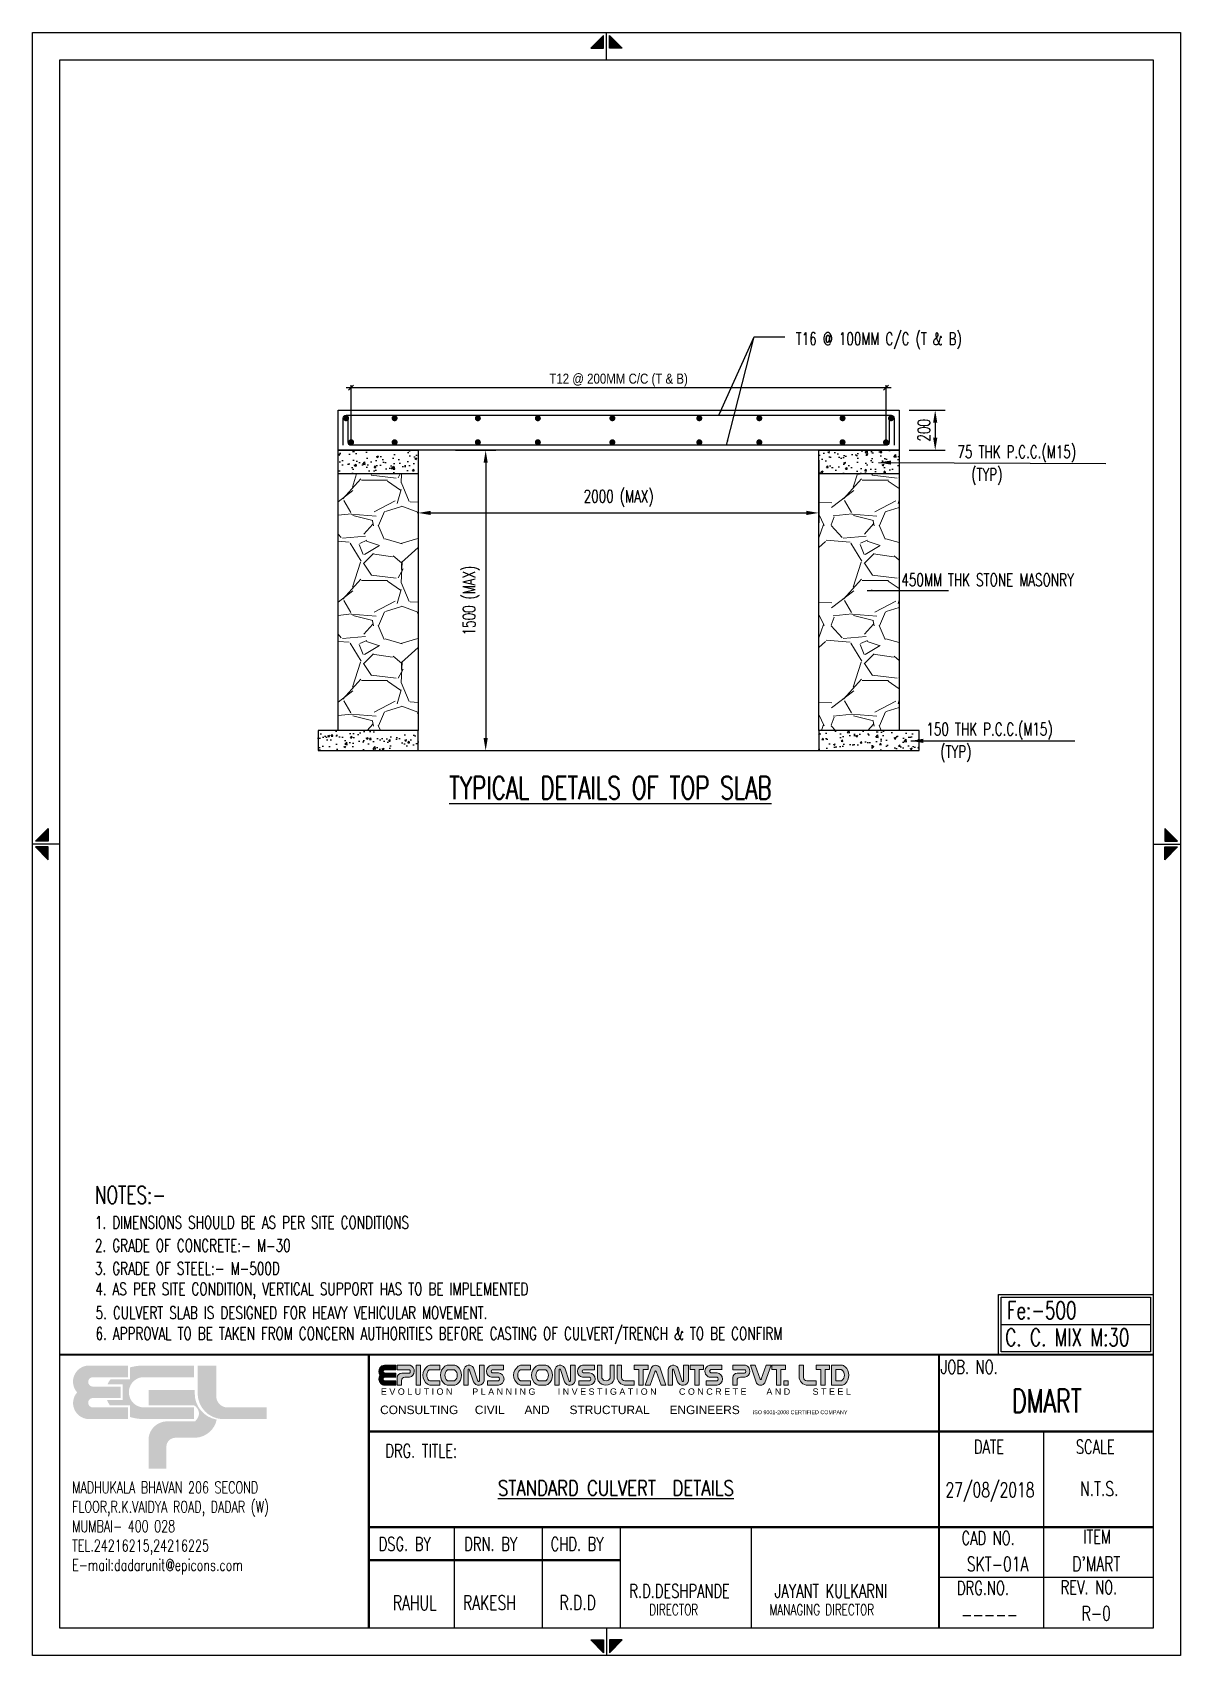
# Model space of a CAD drawing. Header units: inches. Extents: x 244185 to 956460, y -320530 to -238383.
# Drawn here: x 244185 to 267108, y -320530 to -288109 of the extents above.
import ezdxf
from ezdxf.enums import TextEntityAlignment as Align

# ---------------------------------------------------------------- set-up
doc = ezdxf.new("R2010")
doc.units = ezdxf.units.IN
doc.header["$MEASUREMENT"] = 0
doc.header["$PDMODE"] = 2
doc.linetypes.add('HIDDEN', pattern=[0.375, 0.25, -0.125])
for name, color, linetype, lineweight in [('00 ECPL LOGO', 250, 'Continuous', 20), ('00 ELEV-2', 9, 'Continuous', 30), ('hatch', 8, 'Continuous', 0), ('S-CONCRETE', 4, 'Continuous', 25)]:
    doc.layers.add(name, color=color, linetype=linetype, lineweight=lineweight)
for name, color, linetype in [('3CONRED', 1, 'Continuous'), ('PCC', 8, 'Continuous'), ('PNA', 8, 'Continuous'), ('REINFORCEMENT', 6, 'Continuous'), ('S-CONCRET LINE', 4, 'Continuous'), ('S-DIMANTION', 5, 'Continuous'), ('S-REINFORCEMENT', 6, 'Continuous'), ('S-TEXT', 2, 'Continuous'), ('S-TEXT-1', 4, 'Continuous'), ('S-TITIL', 6, 'Continuous'), ('S-TITLE', 6, 'Continuous'), ('text', 7, 'Continuous'), ('TEXT (SHEET)', 4, 'Continuous'), ('TEXT NORMAL', 4, 'Continuous'), ('TITLE', 6, 'Continuous')]:
    doc.layers.add(name, color=color, linetype=linetype)
doc.styles.add('ARIAL-N', font='ARIALN.TTF')
doc.styles.add('ROMANS', font='SIMPLEX.shx', dxfattribs={"width": 0.7})
doc.styles.add('SEC. TEXT', font='arial.ttf', dxfattribs={"height": 180})
doc.dimstyles.new('3-100', dxfattribs={"dimtxt": 250, "dimasz": 250, "dimexe": 150, "dimexo": 60, "dimgap": 75, "dimtad": 1, "dimdec": 0, "dimlfac": 0.333333, "dimzin": 0, "dimdsep": 46, "dimtxsty": 'ROMANS', "dimcen": -300, "dimclrd": 5, "dimclre": 5, "dimclrt": 4, "dimadec": 0, "dimazin": 0, "dimtfac": 1, "dimtdec": 0, "dimtix": 1, "dimtofl": 0, "dimtmove": 2, "dimatfit": 3, "dimfxl": 0, "dimtolj": 1, "dimtzin": 0, "dimarcsym": 0})
doc.dimstyles.new('DIM 100', dxfattribs={"dimtxt": 200, "dimasz": 100, "dimexe": 50, "dimexo": 25, "dimgap": 20, "dimtad": 1, "dimdec": 0, "dimdsep": 46, "dimtxsty": 'ARIAL-N', "dimblk": 'OBLIQUE', "dimcen": 0, "dimdle": 100, "dimclrd": 256, "dimclre": 256, "dimclrt": 256, "dimadec": 0, "dimazin": 2, "dimtfac": 1, "dimtdec": 0, "dimtmove": 1, "dimatfit": 3, "dimfxl": 0, "dimtolj": 1, "dimtzin": 0, "dimlwe": -1, "dimarcsym": 0})
doc.dimstyles.new('dim25', dxfattribs={"dimtxt": 250, "dimasz": 250, "dimexe": 200, "dimexo": 200, "dimgap": 100, "dimtad": 1, "dimdec": 0, "dimlfac": 0.25, "dimzin": 0, "dimdsep": 46, "dimtxsty": 'ROMANS', "dimcen": 0, "dimclrd": 5, "dimclre": 5, "dimclrt": 4, "dimadec": 0, "dimazin": 0, "dimtfac": 1, "dimtdec": 0, "dimtix": 1, "dimtofl": 0, "dimtmove": 2, "dimatfit": 3, "dimfxl": 0, "dimtolj": 1, "dimtzin": 0, "dimlwd": -1, "dimlwe": -1, "dimarcsym": 0})
pattern_1 = [(228.0128, (-3171018.33, 3616033.06), (-15999.9964643, -18000.0026832), [269.072, -26638.176]), (184.9697, (-3171198.33, 3615833.065), (24000.002103, 1999.982614), [461.736, -45711.85]), (132.5104, (-3171658.33, 3615793.06), (19999.9814367, -22000.0173477), [325.576, -32232.064]), (267.2737, (-3172438.33, 3615293.065), (1999.9920355, 40000.00059), [420.476, -41627.116]), (292.8337, (-3172458.33, 3614873.065), (-10000.0198109, 23999.9928236), [412.31, -40818.746]), (357.2737, (-3172298.33, 3614493.065), (-40000.00059, 1999.9920355), [420.476, -41627.116]), (37.6942, (-3171878.334, 3614473.065), (-26000.0146912, -19999.9808103), [556.058, -55049.698]), (72.2553, (-3171438.33, 3614813.065), (14000.0215254, 43999.9924625), [524.976, -51972.642]), (121.4296, (-3171278.33, 3615313.065), (-16000.0164684, 25999.990073), [421.9, -41768.146]), (175.2364, (-3171498.33, 3615673.06), (22000.0018926, -1999.9830653), [481.664, -23601.526]), (222.3974, (-3171978.334, 3615713.065), (-24000.01470215, -21999.984164), [622.896, -61666.75]), (138.8141, (-3170458.33, 3615273.06), (-14000.0058936, 11999.994627), [212.602, -21047.688]), (171.4692, (-3170618.33, 3615413.065), (25999.9965696, -4000.01582), [404.474, -40043.022]), (225, (-3171018.3, 3615473), (-2e-13, -2000.0006), [282.842, -2545.584]), (203.1986, (-3171158.33, 3615713.06), (9999.999461, 4000.00265), [152.316, -15079.23]), (291.8014, (-3171298.33, 3615653.06), (-1999.99982, 6000.000546), [215.406, -10554.924]), (30.9638, (-3171218.33, 3615453.06), (5999.996045, 4000.004967), [349.858, -11312.046]), (161.5651, (-3170918.33, 3615633.06), (4000.00087, -1999.99681), [252.982, -6071.574]), (16.3895, (-3172458.33, 3615653.06), (20000.0043968, 5999.9854196), [354.4, -35085.69]), (70.3462, (-3172118.33, 3615753.06), (-7999.9904947, -22000.0042712), [297.322, -29434.816]), (293.1986, (-3170918.33, 3616033.06), (-4000.00265, 9999.999461), [304.63, -14926.916]), (343.6105, (-3170798.33, 3615753.06), (-20000.0043968, 5999.9854196), [354.4, -35085.69]), (339.444, (-3172458.33, 3614413.06), (-10000.003689, 3999.991993), [341.76, -16746.248]), (294.7751, (-3172138.33, 3614293.06), (-9999.9843785, 22000.0068437), [286.356, -28349.286]), (66.8014, (-3170898.33, 3614033.06), (4000.00265, 9999.999461), [304.63, -14926.916]), (17.354, (-3170778.33, 3614313.06), (-26000.0040382, -7999.9890045), [335.262, -33190.848]), (69.444, (-3171878.33, 3614033.06), (-3999.991993, -10000.003689), [170.88, -16917.128]), (101.3099, (-3171018.33, 3614033.06), (-1999.995264, 8000.001504), [101.98, -10096.058]), (165.9638, (-3171038.33, 3614133.06), (6000.00109, -1999.996115), [412.31, -7833.9]), (186.009, (-3171438.33, 3614233.06), (19999.9995018, 1999.998635), [382.1, -37827.846]), (303.6901, (-3171218.33, 3615273.06), (-2000.00267, 3999.999116), [288.444, -6922.658]), (353.1572, (-3171058.33, 3615033.065), (33999.998731, -4000.0159958), [503.588, -49855.126]), (60.9454, (-3170558.33, 3614973.06), (-8000.0000544, -14000.000769), [205.912, -20385.348]), (90, (-3170458.3, 3615153), (-2000, 2000), [120, -1880]), (120.2564, (-3171478.33, 3614293.06), (7999.9897736, -14000.0049117), [277.848, -27507.04]), (48.0128, (-3171618.33, 3614533.06), (15999.9964643, 18000.0026832), [538.144, -26369.104]), (0, (-3171258.3, 3614933), (2000, 2000), [520, -1480]), (325.3048, (-3170738.33, 3614933.06), (-19999.988518, 14000.0172192), [316.228, -31306.548]), (254.0546, (-3170478.33, 3614753.06), (-1999.999779, -8000.000253), [291.204, -14269.016]), (207.646, (-3170558.33, 3614473.065), (-37999.9916144, -20000.0154263), [474.13, -46938.948]), (175.4261, (-3170978.33, 3614253.065), (-26000.0011166, 1999.9896023), [501.598, -49658.148])]
pattern_2 = [(50, (-162505.27, -586949.46), (382.53876, -33.4678), [40, -440]), (355, (-162505.27, -586949.46), (-74.0007, 401.16914), [32, -352]), (100.4514, (-162473.4, -586952.25), (308.53834, 367.7011), [33.99477, -373.94246]), (46.1842, (-162505.27, -586842.8), (569.19523, -88.2768), [60, -660]), (96.6356, (-162457.84, -586850.15), (498.4868, 519.52953), [50.99215, -560.9136]), (351.1842, (-162505.3, -586842.8), (498.4864, 519.5299), [48, -528]), (21, (-162451.94, -586869.46), (318.35043, -214.73008), [40, -440]), (326, (-162451.94, -586869.46), (129.76818, 386.7467), [32, -352]), (71.4514, (-162425.4, -586887.36), (448.11874, 172.01626), [33.99477, -373.94246]), (37.5, (-162505.27, -586949.46), (6.485256, 177.54339), [0, -347.73333, 0, -357.33333, 0, -353.33333]), (7.5, (-162505.27, -586949.46), (140.30375, 210.35291), [0, -203.73333, 0, -339.73333, 0, -134.66667]), (327.5, (-162624.2, -586949.46), (284.7053, -12.029265), [0, -133.33333, 0, -416, 0, -552]), (317.5, (-162677.54, -586949.46), (311.03262, 53.38932), [0, -173.33333, 0, -276.26667, 0, -392])]
pattern_3 = [(50, (-162501.33, -583086.65), (382.53876, -33.4678), [40, -440]), (355, (-162501.33, -583086.65), (-74.0007, 401.16914), [32, -352]), (100.4514, (-162469.46, -583089.44), (308.53834, 367.7011), [33.99477, -373.94246]), (46.1842, (-162501.33, -582980), (569.19523, -88.2768), [60, -660]), (96.6356, (-162453.9, -582987.34), (498.4868, 519.52953), [50.99215, -560.9136]), (351.1842, (-162501.33, -582980), (498.4864, 519.5299), [48, -528]), (21, (-162448, -583006.65), (318.35043, -214.73008), [40, -440]), (326, (-162448, -583006.65), (129.76818, 386.7467), [32, -352]), (71.4514, (-162421.47, -583024.55), (448.11874, 172.01626), [33.99477, -373.94246]), (37.5, (-162501.33, -583086.65), (6.485256, 177.54339), [0, -347.73333, 0, -357.33333, 0, -353.33333]), (7.5, (-162501.33, -583086.65), (140.30375, 210.35291), [0, -203.73333, 0, -339.73333, 0, -134.66667]), (327.5, (-162620.27, -583086.65), (284.7053, -12.029265), [0, -133.33333, 0, -416, 0, -552]), (317.5, (-162673.6, -583086.65), (311.03262, 53.38932), [0, -173.33333, 0, -276.26667, 0, -392])]

# ---------------------------------------------------------------- blocks, each defined once
blk = doc.blocks.new('MID')
at = {"layer": 'text'}
for p, q in [((0, 0), (10, 0)), ((8.94, 1.07), (4.27, 5.74)), ((4.27, 5.74), (4.27, 1.07)), ((4.27, 1.07), (8.94, 1.07)), ((8.94, -1.07), (4.27, -5.74)), ((4.27, -1.07), (8.94, -1.07)), ((4.27, -5.74), (4.27, -1.07))]:
    blk.add_line(p, q, dxfattribs=at)
for points in [[(4.27, 5.74), (8.94, 1.07), (4.27, 1.07)], [(4.27, -5.74), (8.94, -1.07), (4.27, -1.07)]]:
    blk.add_solid(points, dxfattribs=at)
blk = doc.blocks.new('ecpl logo')
at = {"layer": '00 ECPL LOGO'}
for color, points in [(256, [(351, -827, 0.621111), (586, -1401), (1442, -1401), (1442, -1151), (682, -1151, -0.917622), (682, -948), (1285, -948), (1285, -702), (682, -702, -0.926164), (682, -501), (1442, -501), (1442, -251), (581, -251, 0.621111), (351, -827)]), (152, [(2940, -251), (2940, -863, 0.384329), (3453, -1401), (4422, -1401), (4422, -1151), (3582, -1151, -0.414214), (3340, -908), (3340, -251)]), (140, [(1887, -779), (1887, -1102), (2862, -1102, -0.232111), (2971, -1281, -0.194401), (2883, -1450), (2269, -1450, 0.364674), (1887, -1802), (1887, -2463), (2269, -2463), (2269, -1996, -0.414214), (2462, -1802), (2899, -1802, 0.338499), (3350, -1412, -0.371272), (2877, -839), (2877, -779)])]:
    blk.add_hatch(color=color, dxfattribs=at).paths.add_polyline_path(points)
h = blk.add_hatch(color=253, dxfattribs=at)
h.dxf.hatch_style = 1
h.paths.add_polyline_path([(995, -993, 0.07148), (1056, -1106), (1486, -1106), (1486, -1356, 0.065387), (1776, -1401), (2862, -1401), (2862, -1151), (1776, -1151, -0.910826), (1742, -501), (2862, -501), (2862, -251), (1776, -251, 0.069483), (1486, -291), (1486, -546), (1071, -546, 0.072407), (1003, -657), (1329, -657), (1329, -993)])
blk = doc.blocks.new('EPICONS TITLE')
at = {"layer": '00 ECPL LOGO'}
h = blk.add_hatch(color=7, dxfattribs=at)
h.dxf.hatch_style = 1
h.paths.add_polyline_path([(678, -252), (678, -146), (414, -146, 0.261636), (303, -208, 0.285841), (304, -378, 0.344902), (324, -574, 0.204992), (418, -614), (678, -614), (678, -510), (424, -510, -1), (418, -426), (678, -426), (678, -331), (424, -331, -1), (422, -252)])
h = blk.add_hatch(color=7, dxfattribs=at)
h.dxf.hatch_style = 1
h.paths.add_polyline_path([(1011, -146), (712, -146), (712, -252), (997, -252, -0.440545), (997, -331), (816, -331, 0.414214), (712, -435), (712, -614), (810, -614), (810, -504, -0.414214), (888, -426), (997, -426, 0.757811)])
h.paths.add_polyline_path([(1254, -146), (1153, -146), (1153, -614), (1254, -614)])
h.paths.add_polyline_path([(1708, -146), (1494, -146, 0.154275), (1419, -169, 0.519672), (1419, -591, 0.154275), (1494, -614), (1708, -614), (1708, -510), (1472, -510, -0.210356), (1452, -502, -0.388707), (1452, -260, -0.210356), (1472, -252), (1708, -252)])
h.paths.add_polyline_path([(2037, -146), (1904, -146, 0.159018), (1828, -171, 0.507969), (1828, -589, 0.159018), (1904, -614), (2037, -614, 0.173791), (2119, -585, 0.472311), (2119, -175, 0.173791)])
h.paths.add_polyline_path([(2046, -252, -0.185052), (2063, -258, -0.445894), (2063, -504, -0.185052), (2046, -510), (1899, -510, -0.185052), (1882, -504, -0.445894), (1882, -258, -0.185052), (1899, -252)], flags=16)
h.paths.add_polyline_path([(2501, -209, 0.723435), (2273, -252), (2273, -614), (2374, -614), (2374, -252, -0.723435), (2399, -241), (2495, -533, 0.724077), (2751, -510), (2751, -146), (2635, -146), (2635, -509, -0.755661), (2603, -519)])
h.paths.add_polyline_path([(3198, -146), (2916, -146, 0.823713), (2916, -429), (3082, -429, -0.713272), (3082, -510), (2830, -510), (2830, -614), (3082, -614, 0.900309), (3082, -324), (2936, -324, -0.746931), (2936, -252), (3198, -252)])
h = blk.add_hatch(color=7, dxfattribs=at)
h.dxf.hatch_style = 1
h.paths.add_polyline_path([(3837, -146), (3623, -146, 0.154275), (3548, -169, 0.519672), (3548, -591, 0.154275), (3623, -614), (3837, -614), (3837, -510), (3600, -510, -0.210932), (3581, -502, -0.385278), (3580, -260, -0.212895), (3599, -252), (3837, -252)])
h.paths.add_polyline_path([(4255, -175, 0.173792), (4173, -146), (4040, -146, 0.159018), (3964, -171, 0.507969), (3964, -589, 0.159018), (4040, -614), (4173, -614, 0.173792), (4255, -585, 0.472311)])
h.paths.add_polyline_path([(4182, -252, -0.185053), (4199, -258, -0.445893), (4199, -504, -0.185053), (4182, -510), (4035, -510, -0.185053), (4017, -504, -0.445893), (4017, -258, -0.185053), (4035, -252)], flags=16)
h.paths.add_polyline_path([(4406, -252), (4406, -614), (4507, -614), (4507, -252, -0.436861), (4522, -236, -0.319738), (4534, -245), (4629, -533, 0.724077), (4884, -510), (4884, -146), (4768, -146), (4768, -509, -0.755661), (4737, -519), (4635, -209, 0.723435)])
h.paths.add_polyline_path([(5335, -146), (5053, -146, 0.823713), (5053, -429), (5219, -429, -0.713272), (5219, -510), (4967, -510), (4967, -614), (5219, -614, 0.900309), (5219, -324), (5074, -324, -0.746931), (5074, -252), (5335, -252)])
h.paths.add_polyline_path([(5509, -146), (5408, -146), (5408, -452, 0.160106), (5433, -529, 0.505303), (5772, -529, 0.160106), (5797, -452), (5797, -146), (5699, -146), (5699, -451, -0.621318), (5509, -451)])
h.paths.add_polyline_path([(5969, -146), (5862, -146), (5862, -406, 0.414214), (6070, -614), (6267, -614), (6267, -510), (6047, -510, -0.414214), (5969, -432)])
h.paths.add_polyline_path([(6589, -146), (6267, -146), (6267, -249), (6372, -249), (6372, -614), (6473, -614), (6473, -249), (6589, -249)])
h.paths.add_polyline_path([(6863, -194, 0.539211), (6672, -201), (6523, -614), (6641, -614), (6752, -289, -0.708617), (6777, -289), (6894, -614), (7006, -614)])
h.paths.add_polyline_path([(7288, -209, 0.723435), (7059, -252), (7059, -614), (7160, -614), (7160, -252, -0.723435), (7186, -241), (7282, -533, 0.724077), (7538, -510), (7538, -146), (7421, -146), (7421, -509, -0.755661), (7390, -519)])
h.paths.add_polyline_path([(7886, -146), (7579, -146), (7579, -249), (7684, -249), (7684, -614), (7785, -614), (7785, -249), (7886, -249)])
h.paths.add_polyline_path([(8321, -146), (8059, -146, 0.157568), (7983, -170, 0.511532), (7983, -404, 0.157569), (8059, -429), (8206, -429, -0.713272), (8206, -510), (7953, -510), (7953, -614), (8206, -614, 0.900308), (8206, -324), (8065, -324), (8060, -324, -0.722204), (8060, -249), (8321, -249)])
h = blk.add_hatch(color=7, dxfattribs=at)
h.dxf.hatch_style = 1
h.paths.add_polyline_path([(8875, -146), (8576, -146), (8576, -252), (8849, -252, -0.270444), (8871, -265, -0.26297), (8871, -318, -0.270444), (8849, -331), (8680, -331, 0.414214), (8576, -435), (8576, -614), (8674, -614), (8674, -504, -0.414214), (8752, -426), (8861, -426, 0.757811)])
h.paths.add_polyline_path([(9103, -146), (8990, -146), (9133, -566, 0.539211), (9324, -560), (9474, -146), (9356, -146), (9244, -471, -0.708617), (9220, -471)])
h.paths.add_polyline_path([(9814, -146), (9492, -146), (9492, -249), (9597, -249), (9597, -614), (9698, -614), (9698, -249), (9814, -249)])
h.paths.add_polyline_path([(10234, -146), (10128, -146), (10128, -406, 0.414214), (10336, -614), (10533, -614), (10533, -510), (10312, -510, -0.414214), (10234, -432)])
h.paths.add_polyline_path([(9871, -510), (9775, -510), (9775, -614), (9871, -614)])
h = blk.add_hatch(color=7, dxfattribs=at)
h.dxf.hatch_style = 1
h.paths.add_polyline_path([(10533, -146), (10533, -249), (10637, -249), (10637, -614), (10739, -614), (10739, -249), (10839, -249), (10839, -146)])
h.paths.add_polyline_path([(10890, -146), (10890, -614), (11119, -614, 0.189446), (11208, -580, 0.435754), (11208, -181, 0.189446), (11119, -146)])
h.paths.add_polyline_path([(11122, -249, -0.519112), (11122, -510), (10989, -510), (10989, -249)], flags=16)
at = {"layer": '00 ECPL LOGO', "color": 7}
for p, q in [((678, -146), (414, -146)), ((424, -252), (678, -252)), ((678, -331), (424, -331)), ((678, -252), (678, -146)), ((678, -426), (678, -331)), ((1011, -146), (712, -146)), ((712, -146), (712, -252)), ((997, -252), (712, -252)), ((997, -331), (816, -331)), ((1153, -146), (1254, -146)), ((1153, -146), (1153, -614)), ((1254, -146), (1254, -614)), ((1472, -252), (1708, -252)), ((1494, -146), (1708, -146)), ((1708, -252), (1708, -146)), ((1899, -252), (2046, -252)), ((1904, -146), (2037, -146)), ((2273, -252), (2273, -614)), ((2374, -252), (2374, -614)), ((2399, -241), (2495, -533)), ((2501, -209), (2603, -519)), ((2635, -146), (2751, -146)), ((2751, -146), (2635, -146)), ((2635, -146), (2635, -510)), ((2751, -146), (2751, -510)), ((2751, -252), (2751, -252)), ((2916, -146), (3198, -146)), ((3198, -146), (2916, -146)), ((2936, -252), (3198, -252)), ((3082, -324), (2936, -324)), ((3198, -252), (3198, -146)), ((3599, -252), (3837, -252)), ((3837, -146), (3623, -146)), ((3837, -252), (3837, -146)), ((4035, -252), (4182, -252)), ((4040, -146), (4173, -146)), ((4406, -252), (4406, -614)), ((4507, -252), (4507, -614)), ((4534, -245), (4629, -533)), ((4635, -209), (4737, -519)), ((4768, -146), (4884, -146)), ((4768, -146), (4884, -146)), ((4884, -146), (4768, -146)), ((4768, -146), (4768, -510)), ((4884, -146), (4884, -510)), ((4884, -252), (4884, -252)), ((5053, -146), (5335, -146)), ((5053, -146), (5335, -146)), ((5335, -146), (5053, -146)), ((5074, -252), (5335, -252)), ((5219, -324), (5074, -324)), ((5335, -252), (5335, -146)), ((5408, -146), (5509, -146)), ((5509, -146), (5408, -146)), ((5408, -146), (5408, -452)), ((5509, -146), (5509, -451)), ((5699, -146), (5797, -146)), ((5797, -146), (5699, -146)), ((5699, -146), (5699, -451)), ((5797, -146), (5797, -452)), ((5862, -146), (5969, -146)), ((5969, -146), (5862, -146)), ((5862, -406), (5862, -146)), ((5969, -432), (5969, -146)), ((6267, -146), (6589, -146)), ((6589, -146), (6267, -146)), ((6267, -146), (6267, -249)), ((6267, -249), (6372, -249)), ((6372, -614), (6372, -249)), ((6473, -614), (6473, -249)), ((6473, -249), (6589, -249)), ((6523, -614), (6672, -201)), ((6589, -146), (6589, -249)), ((6641, -614), (6752, -289)), ((6894, -614), (6777, -289)), ((7006, -614), (6863, -194)), ((7059, -252), (7059, -614)), ((7160, -252), (7160, -614)), ((7186, -241), (7282, -533)), ((7288, -209), (7390, -519)), ((7421, -146), (7538, -146)), ((7421, -146), (7538, -146)), ((7538, -146), (7421, -146)), ((7421, -146), (7538, -146)), ((7421, -146), (7421, -510)), ((7538, -146), (7538, -510)), ((7538, -252), (7538, -252)), ((7579, -146), (7886, -146)), ((7886, -146), (7579, -146)), ((7579, -146), (7886, -146)), ((7579, -146), (7886, -146)), ((7886, -146), (7579, -146)), ((7579, -146), (7579, -249)), ((7579, -249), (7684, -249)), ((7579, -249), (7684, -249)), ((7684, -614), (7684, -249)), ((7785, -614), (7785, -249)), ((7785, -249), (7886, -249)), ((7785, -249), (7886, -249)), ((7886, -146), (7886, -249)), ((8040, -146), (8321, -146)), ((8040, -146), (8321, -146)), ((8321, -146), (8059, -146)), ((8060, -249), (8321, -249)), ((8206, -324), (8060, -324)), ((8065, -324), (8206, -324)), ((8321, -252), (8321, -146)), ((8875, -146), (8576, -146)), ((8576, -146), (8576, -252)), ((8849, -252), (8576, -252)), ((8849, -331), (8680, -331)), ((9103, -146), (8990, -146)), ((9103, -146), (8990, -146)), ((8990, -146), (9133, -566)), ((9103, -146), (9220, -471)), ((9356, -146), (9244, -471)), ((9474, -146), (9324, -560)), ((9474, -146), (9356, -146)), ((9408, -146), (9356, -146)), ((9474, -146), (9356, -146)), ((9492, -146), (9814, -146)), ((9814, -146), (9492, -146)), ((9492, -146), (9814, -146)), ((9492, -146), (9814, -146)), ((9492, -146), (9814, -146)), ((9492, -146), (9492, -249)), ((9492, -249), (9597, -249)), ((9492, -249), (9597, -249)), ((9597, -614), (9597, -249)), ((9698, -614), (9698, -249)), ((9698, -249), (9814, -249)), ((9698, -249), (9814, -249)), ((9814, -146), (9814, -249)), ((10128, -146), (10234, -146)), ((10234, -146), (10128, -146)), ((10128, -406), (10128, -146)), ((10234, -432), (10234, -146)), ((10533, -146), (10839, -146)), ((10839, -146), (10533, -146)), ((10533, -146), (10533, -249)), ((10533, -249), (10637, -249)), ((10637, -249), (10533, -249)), ((10637, -614), (10637, -249)), ((10739, -614), (10739, -249)), ((10739, -249), (10839, -249)), ((10739, -249), (10839, -249)), ((10839, -249), (10739, -249)), ((10839, -146), (10839, -249)), ((10890, -146), (11119, -146)), ((10890, -146), (10890, -614)), ((10989, -249), (10989, -510)), ((10989, -249), (11113, -249)), ((418, -426), (678, -426)), ((678, -510), (418, -510)), ((418, -614), (678, -614)), ((678, -614), (678, -510)), ((712, -435), (712, -614)), ((712, -614), (810, -614)), ((810, -504), (810, -614)), ((888, -426), (997, -426)), ((1153, -614), (1254, -614)), ((1472, -510), (1708, -510)), ((1494, -614), (1708, -614)), ((1708, -614), (1708, -510)), ((1899, -510), (2046, -510)), ((2037, -614), (1904, -614)), ((2273, -614), (2374, -614)), ((2614, -614), (2635, -614)), ((2635, -614), (2635, -614)), ((2751, -510), (2751, -510)), ((2830, -614), (2830, -510)), ((2830, -510), (3082, -510)), ((2830, -614), (3082, -614)), ((2830, -614), (3082, -614)), ((3082, -429), (2916, -429)), ((3600, -510), (3837, -510)), ((3623, -614), (3837, -614)), ((3837, -614), (3837, -510)), ((4035, -510), (4182, -510)), ((4040, -614), (4173, -614)), ((4406, -614), (4507, -614)), ((4406, -614), (4507, -614)), ((4406, -614), (4507, -614)), ((4967, -614), (4967, -510)), ((4967, -510), (5219, -510)), ((4967, -510), (5219, -510)), ((4967, -614), (5219, -614)), ((4967, -614), (5219, -614)), ((4967, -614), (5219, -614)), ((5219, -429), (5053, -429)), ((6047, -510), (6267, -510)), ((6070, -614), (6267, -614)), ((6070, -614), (6267, -614)), ((6267, -510), (6267, -614)), ((6372, -614), (6473, -614)), ((6372, -614), (6473, -614)), ((6523, -614), (6641, -614)), ((6589, -614), (6641, -614)), ((6894, -614), (7006, -614)), ((6894, -614), (7006, -614)), ((7059, -614), (7160, -614)), ((7059, -614), (7160, -614)), ((7059, -614), (7160, -614)), ((7538, -510), (7538, -510)), ((7684, -614), (7785, -614)), ((7684, -614), (7785, -614)), ((7684, -614), (7785, -614)), ((7684, -614), (7785, -614)), ((7953, -614), (7953, -510)), ((7953, -510), (8206, -510)), ((7953, -510), (8206, -510)), ((7953, -510), (8206, -510)), ((7953, -614), (8206, -614)), ((7953, -614), (8206, -614)), ((7953, -614), (8206, -614)), ((7953, -614), (8206, -614)), ((7953, -614), (8206, -614)), ((8206, -429), (8040, -429)), ((8059, -429), (8194, -429)), ((8576, -435), (8576, -614)), ((8576, -614), (8674, -614)), ((8674, -504), (8674, -614)), ((8752, -426), (8861, -426)), ((9597, -614), (9698, -614)), ((9597, -614), (9698, -614)), ((9597, -614), (9698, -614)), ((10312, -510), (10533, -510)), ((10336, -614), (10533, -614)), ((10336, -614), (10533, -614)), ((10533, -510), (10533, -614)), ((10637, -614), (10739, -614)), ((10637, -614), (10739, -614)), ((10637, -614), (10739, -614)), ((10637, -614), (10739, -614)), ((10653, -614), (10739, -614)), ((10653, -614), (10739, -614)), ((10653, -614), (10739, -614)), ((10653, -614), (10739, -614)), ((10890, -614), (11119, -614)), ((10989, -510), (11113, -510))]:
    blk.add_line(p, q, dxfattribs=at)
blk.add_lwpolyline([(9775, -510), (9871, -510), (9871, -614), (9775, -614)], close=True, dxfattribs=at)
for centre, radius, start, end in [((439, -292), 160, 148.648, 212.4563), ((439, -464), 160, 147.5437, 223.6612), ((414, -276), 130, 90, 148.648), ((423, -291), 39.6, 88.7637, 271.2363), ((816, -435), 104, 90, 180), ((965, -284), 146, 282.7188, 71.3398), ((961, -291), 53.7, 312.4487, 47.5513), ((1567, -380), 257, 125.0807, 234.9193), ((1584, -381), 179, 137.5171, 222.4829), ((1494, -276), 130, 90, 125.0807), ((1472, -278), 26, 90, 137.5171), ((1981, -380), 259, 126.1417, 233.8583), ((1992, -381), 165, 131.9364, 228.0636), ((1904, -276), 130, 90, 126.1417), ((1899, -278), 26, 90, 131.9364), ((2037, -276), 130, 50.5638, 90), ((2046, -278), 26, 48.0636, 90), ((1953, -381), 165, 311.9364, 48.0636), ((1951, -380), 265, 309.4362, 50.5638), ((2394, -268), 122, 28.75, 172.2831), ((2388, -251), 14.5, 40.0191, 183.5523), ((2944, -287), 144, 101.0425, 258.9575), ((2947, -288), 37.6, 106.4856, 253.5144), ((3067, -469), 146, 276.006, 83.994), ((3696, -380), 257, 125.0807, 234.9193), ((3714, -381), 180, 138.0741, 222.3563), ((3623, -276), 130, 90, 125.0807), ((3599, -278), 26, 90, 138.0741), ((4116, -380), 259, 126.1417, 233.8583), ((4127, -381), 165, 131.9364, 228.0636), ((4040, -276), 130, 90, 126.1417), ((4035, -278), 26, 90, 131.9364), ((4173, -276), 130, 50.5638, 90), ((4182, -278), 26, 48.0636, 90), ((4089, -381), 165, 311.9364, 48.0636), ((4087, -380), 265, 309.4362, 50.5638), ((4527, -268), 122, 28.75, 172.2831), ((4522, -251), 14.5, 89.1577, 183.5523), ((4522, -249), 13, 18.2334, 89.1577), ((5081, -287), 144, 101.0425, 258.9575), ((5084, -288), 37.6, 106.4856, 253.5144), ((5204, -469), 146, 276.006, 83.994), ((6770, -260), 114, 35.166, 148.5022), ((6764, -294), 13, 19.7665, 161.0546), ((7181, -268), 122, 28.75, 172.2831), ((7175, -251), 14.5, 40.0191, 183.5523), ((8067, -287), 144, 125.818, 234.182), ((8059, -276), 130, 90, 125.818), ((8072, -286), 39.3, 108.3261, 238.1957), ((8065, -298), 26, 238.1957, 270), ((8190, -469), 146, 276.006, 83.994), ((8680, -435), 104, 90, 180), ((8849, -278), 26, 29.4672, 90), ((8849, -305), 26, 270, 330.5328), ((8829, -284), 146, 282.7188, 71.3398), ((8824, -291), 53.7, 330.5328, 29.4672), ((11113, -275), 26, 51.4816, 90), ((11119, -276), 130, 47.0907, 90), ((11030, -380), 160, 308.5184, 51.4816), ((11023, -380), 272, 312.9093, 47.0907), ((418, -484), 130, 223.6612, 270), ((421, -468), 42.1, 94.0242, 265.9758), ((888, -504), 78, 90, 180), ((1494, -484), 130, 234.9193, 270), ((1472, -484), 26, 222.4829, 270), ((1904, -484), 130, 233.8583, 270), ((1899, -484), 26, 228.0636, 270), ((2037, -484), 130, 270, 309.4362), ((2046, -484), 26, 270, 311.9364), ((2619, -479), 135, 203.2219, 346.755), ((2618, -510), 17.1, 214.0796, 357.6127), ((3068, -470), 43.1, 289.0016, 70.9984), ((3623, -484), 130, 234.9193, 270), ((3600, -484), 26, 222.3563, 270), ((4040, -484), 130, 233.8583, 270), ((4035, -484), 26, 228.0636, 270), ((4173, -484), 130, 270, 309.4362), ((4182, -484), 26, 270, 311.9364), ((4753, -479), 135, 203.2219, 346.8516), ((4751, -510), 17.1, 214.0796, 357.6127), ((5205, -470), 43.1, 289.0016, 70.9984), ((5538, -452), 130, 180, 216.3848), ((5602, -404), 210, 216.3848, 323.6152), ((5604, -405), 106, 206.2931, 333.7069), ((5667, -452), 130, 323.6152, 0), ((6070, -406), 208, 180, 270), ((6047, -432), 78, 180, 270), ((7406, -479), 135, 203.2219, 346.755), ((7404, -510), 17.1, 214.0796, 357.6127), ((8059, -299), 130, 234.182, 270), ((8192, -470), 43.1, 289.0016, 70.9984), ((8752, -504), 78, 90, 180), ((9227, -500), 114, 215.166, 328.5022), ((9232, -467), 13, 199.7665, 341.0546), ((10336, -406), 208, 180, 270), ((10312, -432), 78, 180, 270), ((11113, -484), 26, 270, 308.5184), ((11119, -484), 130, 270, 312.9093)]:
    blk.add_arc(centre, radius, start, end, dxfattribs=at)
at = {"layer": '00 ECPL LOGO', "color": 7, "attachment_point": 1, "style": 'SEC. TEXT'}
for s, insert, char_height, width in [('\\pt22;E V O L U T I O N        P L A N N I N G         I N V E S T I G A T I O N         C O N C R E T E        A N D         S T E E L', (328, -689), 150, 445502.26), ('\\pt22;CONSULTING     CIVIL      AND      STRUCTURAL      ENGINEERS', (309, -1092), 200, 495763.22), ('\\pt22;iSO 9001-2008 CERTIFIED COMPANY', (9049, -1204), 90, 434288.5)]:
    blk.add_mtext(s, dxfattribs=dict(at, insert=insert, char_height=char_height, width=width))
blk = doc.blocks.new('A4')
at = {"layer": '3CONRED'}
blk.add_line((260538, -2522), (256855, -2522), dxfattribs=at)
at = {"layer": 'PNA', "color": 5}
for p, q in [((258658, -3392), (258658, -8)), ((248525, -3392), (248525, -1653)), ((250040, -3392), (250040, -1653)), ((251377, -3392), (251377, -1653)), ((253633, -3392), (253633, -1653))]:
    blk.add_line(p, q, dxfattribs=at)
at = {"layer": 'PNA', "color": 4}
blk.add_lwpolyline([(261008, -3862), (241268, -3862), (241268, 24056), (261008, 24056)], close=True, dxfattribs=at)
at = {"layer": 'PNA', "color": 3}
blk.add_lwpolyline([(260538, -3392), (241738, -3392), (241738, 23586), (260538, 23586)], close=True, dxfattribs=at)
at = {"layer": 'PNA', "color": 1, "const_width": 37.6}
for points in [[(241738, 1314), (260538, 1314)], [(247053, -3392), (247053, 1314)], [(256855, -3392), (256855, 1314)], [(247053, -8), (260538, -8)], [(247053, -1653), (260538, -1653)], [(247053, -2221), (251377, -2221)]]:
    blk.add_lwpolyline(points, dxfattribs=at)
at = {"layer": '00 ELEV-2'}
for name, p, xscale, yscale, zscale in [('ecpl logo', (241755, 1327), 0.8004648938681199, 0.8004648938681199, 0.8004648938681199), ('EPICONS TITLE', (247019, 1239), 0.733626075230132, 0.733626075230132, 0.733626075230132)]:
    blk.add_blockref(name, p, dxfattribs=dict(at, xscale=xscale, yscale=yscale, zscale=zscale))
at = {"layer": 'TEXT (SHEET)', "color": 4, "yscale": 47, "zscale": 47, "rotation": 270}
for p, xscale in [((251138, 23586), -47), ((251138, -3392), 47)]:
    blk.add_blockref('MID', p, dxfattribs=dict(at, xscale=xscale))
at = {"layer": 'TEXT (SHEET)', "color": 4, "yscale": 47, "zscale": 47}
for p, xscale in [((241738, 10097), -47), ((260538, 10097), 47)]:
    blk.add_blockref('MID', p, dxfattribs=dict(at, xscale=xscale))
at = {"layer": 'S-TEXT-1', "insert": (241951, -870, 5), "char_height": 200, "width": 3988.61, "attachment_point": 1, "style": 'ROMANS'}
blk.add_mtext('MADHUKALA BHAVAN 206 SECOND FLOOR,R.K.VAIDYA ROAD, DADAR (W) MUMBAI- 400 028 TEL.24216215,24216225\\PE-mail:dadarunit@epicons.com ', dxfattribs=at)
at = {"layer": 'TEXT (SHEET)', "style": 'ROMANS', "width": 0.7}
for s, height, p in [(' JOB. NO.', 235, (256773, 986)), (' DRG. TITLE:', 235, (247223, -458)), ('DATE', 235, (257454, -389)), ('SCALE', 235, (259208, -389)), ('CAD NO.', 235, (257242, -1958)), ('ITEM', 235, (259336, -1934)), (' DRG.NO.', 235, (257052, -2816)), (' REV. NO.', 235, (258835, -2804)), ('DIRECTOR', 188, (251875, -3168)), (' MANAGING DIRECTOR', 188, (253851, -3168))]:
    blk.add_text(s, height=height, dxfattribs=at).set_placement(p)
at = {"layer": 'TEXT NORMAL', "style": 'ROMANS', "width": 0.7}
for s, p in [(' DSG. BY', (247108, -2061)), (' DRN. BY', (248579, -2061)), (' CHD. BY', (250066, -2061))]:
    blk.add_text(s, height=235, dxfattribs=at).set_placement(p)
at = {"layer": 'TITLE', "color": 4, "style": 'ROMANS', "width": 0.7}
for s, p in [('R.D.DESHPANDE', (251531, -2868)), (' JAYANT KULKARNI', (253918, -2868))]:
    blk.add_text(s, height=235, dxfattribs=at).set_placement(p)
blk = doc.blocks.new('_Oblique')
at = {"color": 0, "linetype": 'ByBlock', "lineweight": -2}
blk.add_line((-0.5, -0.5), (0.5, 0.5), dxfattribs=at)
blk = doc.blocks.new('*D236')
at = {"layer": 'Defpoints', "color": 0, "transparency": 16777216}
for p in [(250548, -295205), (250548, -296295), (261228, -296295)]:
    blk.add_point(p, dxfattribs=at)
at = {"layer": 'S-REINFORCEMENT', "lineweight": -2, "transparency": 16777216}
blk.add_line((261328, -295205), (250448, -295205), dxfattribs=at)
at = {"layer": 'S-REINFORCEMENT', "transparency": 16777216}
for p, q in [((250548, -296270), (250548, -295155)), ((261228, -296270), (261228, -295155))]:
    blk.add_line(p, q, dxfattribs=at)
at = {"layer": 'S-REINFORCEMENT', "lineweight": -2, "transparency": 16777216, "xscale": 100, "yscale": 100, "zscale": 100, "rotation": 180}
blk.add_blockref('_Oblique', (250548, -295205), dxfattribs=at)
at = {"layer": 'S-REINFORCEMENT', "lineweight": -2, "transparency": 16777216, "xscale": 100, "yscale": 100, "zscale": 100}
blk.add_blockref('_Oblique', (261228, -295205), dxfattribs=at)
at = {"layer": 'S-REINFORCEMENT', "transparency": 16777216, "insert": (255888, -295054), "char_height": 200, "attachment_point": 5, "style": 'ARIAL-N'}
blk.add_mtext('\\A1;T12 @ 200MM C/C (T & B)', dxfattribs=at)
blk = doc.blocks.new('*D237')
at = {"layer": 'Defpoints', "color": 0, "transparency": 16777216}
for p in [(251888, -296455), (259888, -296455), (259888, -297706)]:
    blk.add_point(p, dxfattribs=at)
at = {"layer": 'S-REINFORCEMENT', "color": 5, "transparency": 16777216}
for p, q in [((251888, -296655), (251888, -297906)), ((259888, -296655), (259888, -297906)), ((252138, -297706), (259638, -297706))]:
    blk.add_line(p, q, dxfattribs=at)
for points in [[(252138, -297664), (252138, -297748), (251888, -297706)], [(259638, -297664), (259638, -297748), (259888, -297706)]]:
    blk.add_solid(points, dxfattribs=at)
at = {"layer": 'S-REINFORCEMENT', "color": 4, "transparency": 16777216, "insert": (255888, -297415), "char_height": 250, "attachment_point": 5, "style": 'ROMANS'}
blk.add_mtext('\\A1;2000 (MAX)', dxfattribs=at)
blk = doc.blocks.new('*D238')
at = {"layer": 'Defpoints', "color": 0, "transparency": 16777216}
for p in [(261488, -295655), (261488, -296455), (262210, -296455)]:
    blk.add_point(p, dxfattribs=at)
at = {"layer": 'S-REINFORCEMENT', "color": 5, "transparency": 16777216}
for p, q in [((261688, -295655), (262410, -295655)), ((262210, -295905), (262210, -296205)), ((261688, -296455), (262410, -296455))]:
    blk.add_line(p, q, dxfattribs=at)
for points in [[(262168, -295905), (262252, -295905), (262210, -295655)], [(262168, -296205), (262252, -296205), (262210, -296455)]]:
    blk.add_solid(points, dxfattribs=at)
at = {"layer": 'S-REINFORCEMENT', "color": 4, "transparency": 16777216, "insert": (261985, -296055), "char_height": 250, "attachment_point": 5, "rotation": 90, "style": 'ROMANS'}
blk.add_mtext('\\A1;200', dxfattribs=at)
blk = doc.blocks.new('*D239')
at = {"layer": 'Defpoints', "color": 0, "transparency": 16777216}
for p in [(252429, -296455), (252429, -302455), (253234, -302455)]:
    blk.add_point(p, dxfattribs=at)
at = {"layer": 'S-REINFORCEMENT', "color": 5, "transparency": 16777216}
for p, q in [((252629, -296455), (253434, -296455)), ((253234, -296705), (253234, -302205)), ((252629, -302455), (253434, -302455))]:
    blk.add_line(p, q, dxfattribs=at)
for points in [[(253192, -296705), (253275, -296705), (253234, -296455)], [(253192, -302205), (253275, -302205), (253234, -302455)]]:
    blk.add_solid(points, dxfattribs=at)
at = {"layer": 'S-REINFORCEMENT', "color": 4, "transparency": 16777216, "insert": (252943, -299455), "char_height": 250, "attachment_point": 5, "rotation": 90, "style": 'ROMANS'}
blk.add_mtext('\\A1;1500 (MAX)', dxfattribs=at)

msp = doc.modelspace()

# ---------------------------------------------------------------- hatches: boundary and pattern name
at = {"layer": 'hatch'}
h = msp.add_hatch(dxfattribs=at)
h.set_pattern_fill('GRAVEL', color=8, scale=2000, style=0)
h.set_pattern_definition(pattern_1)
h.paths.add_polyline_path([(250287.7, -302054.9), (251887.7, -302054.9), (251887.7, -296926.2), (250287.7, -296926.2)])
h = msp.add_hatch(dxfattribs=at)
h.set_pattern_fill('GRAVEL', color=8, scale=2000, style=0)
h.set_pattern_definition(pattern_1)
h.paths.add_polyline_path([(259887.7, -302054.9), (261487.7, -302054.9), (261487.7, -296926.2), (259887.7, -296926.2)])
at = {"layer": 'PCC', "linetype": 'HIDDEN'}
h = msp.add_hatch(dxfattribs=at)
h.set_pattern_fill('AR-CONC', color=9, scale=53.333333, style=0)
h.set_pattern_definition(pattern_3)
h.paths.add_polyline_path([(250287.7, -296454.9), (251887.7, -296454.9), (251887.7, -296926.2), (250287.7, -296926.2)])
h = msp.add_hatch(dxfattribs=at)
h.set_pattern_fill('AR-CONC', color=9, scale=53.333333, style=0)
h.set_pattern_definition(pattern_3)
h.paths.add_polyline_path([(259887.7, -296454.9), (261487.7, -296454.9), (261487.7, -296926.2), (259887.7, -296926.2)])
h = msp.add_hatch(dxfattribs=at)
h.set_pattern_fill('AR-CONC', color=9, scale=53.333333, style=0)
h.set_pattern_definition(pattern_2)
h.paths.add_polyline_path([(251887.7, -302054.9), (249887.7, -302054.9), (249887.7, -302454.9), (251887.7, -302454.9)])
h = msp.add_hatch(dxfattribs=at)
h.set_pattern_fill('AR-CONC', color=9, scale=53.333333, style=0)
h.set_pattern_definition(pattern_2)
h.paths.add_polyline_path([(261887.7, -302054.9), (259887.7, -302054.9), (259887.7, -302454.9), (261887.7, -302454.9)])

# ---------------------------------------------------------------- linework, layer by layer
at = {"layer": 'REINFORCEMENT', "color": 5, "elevation": -15}
for points in [[(250387.7, -296354.9), (250387.7, -295814.9, -0.4142136), (250447.7, -295754.9), (261327.7, -295754.9, -0.4142136), (261387.7, -295814.9), (261387.7, -296354.9)], [(261287.7, -295854.9), (261287.7, -296294.9, -0.4142136), (261227.7, -296354.9), (250547.7, -296354.9, -0.4142136), (250487.7, -296294.9), (250487.7, -295854.9)]]:
    msp.add_lwpolyline(points, format="xyb", dxfattribs=at)
at = {"layer": 'REINFORCEMENT', "const_width": 60, "elevation": -15}
for points in [[(250417.7, -295814.9, 1), (250477.7, -295814.9, 1)], [(251385.7, -295814.9, 1), (251445.7, -295814.9, 1)], [(253047.7, -295814.9, 1), (253107.7, -295814.9, 1)], [(254245.7, -295814.9, 1), (254305.7, -295814.9, 1)], [(255733.7, -295814.9, 1), (255793.7, -295814.9, 1)], [(257529.7, -295814.9, -1), (257469.7, -295814.9, -1)], [(258727.7, -295814.9, -1), (258667.7, -295814.9, -1)], [(260389.7, -295814.9, -1), (260329.7, -295814.9, -1)], [(261297.7, -295814.9, 1), (261357.7, -295814.9, 1)], [(261357.7, -295814.9, -1), (261297.7, -295814.9, -1)], [(250517.7, -296294.9, 1), (250577.7, -296294.9, 1)], [(251385.7, -296294.9, 1), (251445.7, -296294.9, 1)], [(253047.7, -296294.9, 1), (253107.7, -296294.9, 1)], [(254245.7, -296294.9, 1), (254305.7, -296294.9, 1)], [(255733.7, -296294.9, 1), (255793.7, -296294.9, 1)], [(257529.7, -296294.9, -1), (257469.7, -296294.9, -1)], [(258727.7, -296294.9, -1), (258667.7, -296294.9, -1)], [(260389.7, -296294.9, -1), (260329.7, -296294.9, -1)], [(261197.7, -296294.9, 1), (261257.7, -296294.9, 1)], [(261257.7, -296294.9, -1), (261197.7, -296294.9, -1)]]:
    msp.add_lwpolyline(points, format="xyb", close=True, dxfattribs=at)
at = {"layer": 'S-CONCRET LINE', "color": 4, "linetype": 'Continuous', "elevation": -15}
for points in [[(250287.7, -296454.9), (251887.7, -296454.9), (251887.7, -302054.9), (250287.7, -302054.9)], [(250287.7, -296454.9), (251887.7, -296454.9), (251887.7, -296926.2), (250287.7, -296926.2)], [(259887.7, -296454.9), (261487.7, -296454.9), (261487.7, -302054.9), (259887.7, -302054.9)], [(259887.7, -296454.9), (261487.7, -296454.9), (261487.7, -296926.2), (259887.7, -296926.2)], [(251887.7, -302054.9), (249887.7, -302054.9), (249887.7, -302454.9), (251887.7, -302454.9)], [(261887.7, -302054.9), (259887.7, -302054.9), (259887.7, -302454.9), (261887.7, -302454.9)]]:
    msp.add_lwpolyline(points, close=True, dxfattribs=at)
at = {"layer": 'S-CONCRETE', "color": 4, "elevation": -15}
msp.add_lwpolyline([(250287.7, -295654.9), (261487.7, -295654.9), (261487.7, -296454.9), (250287.7, -296454.9)], close=True, dxfattribs=at)
at = {"layer": 'S-DIMANTION', "color": 4, "ltscale": 0.3}
msp.add_line((251887.7, -302454.9, -15), (259887.7, -302454.9, -15), dxfattribs=at)
at = {"layer": 'TITLE', "color": 2}
msp.add_line((263528.9, -313918.7, 0), (266508.9, -313918.7, 0), dxfattribs=at)
at = {"layer": 'TITLE', "color": 2, "elevation": 0}
for points in [[(266562.7, -314519.7), (263475.1, -314519.7), (263475.1, -313317.8), (266562.7, -313317.8)], [(266508.9, -314465.9), (263528.9, -314465.9), (263528.9, -313371.6), (266508.9, -313371.6)]]:
    msp.add_lwpolyline(points, close=True, dxfattribs=at)

# ---------------------------------------------------------------- block references
at = {"xscale": 1.161290323361754, "yscale": 1.161290323361754, "zscale": 1.161290323361754}
msp.add_blockref('A4', (-35998.1, -316045.4, 0), dxfattribs=at)

# ---------------------------------------------------------------- texts
at = {"layer": 'S-TEXT', "style": 'ROMANS', "width": 0.7}
for s, height, p in [('DMART', 464.52, (263745.9, -315676.8, 0)), ('27/08/2018', 290.32, (262415.7, -317365.2, 0)), ('N.T.S.', 290.32, (265102.2, -317341.4, 0)), ('SKT-01A', 290.32, (262841.3, -318847.6, 0)), ("D'MART", 290.32, (264946.5, -318842.8, 0)), ('RAHUL', 290.32, (251381.1, -319621.8, 0)), ('RAKESH', 290.32, (252782.3, -319619.5, 0)), ('R.D.D', 290.32, (254709.6, -319617.1, 0)), ('R-0', 290.32, (265132.9, -319831, 0)), ('-----', 290.32, (262729.8, -319856.6, 0))]:
    msp.add_text(s, height=height, dxfattribs=at).set_placement(p)
at = {"layer": 'S-TEXT-1', "style": 'ROMANS', "width": 0.7}
for s, p in [('T16 @ 100MM C/C (T & B)', (259423.8, -294226.7, -15)), ('450MM THK STONE MASONRY', (261533.3, -299043.2, -15)), ('1. DIMENSIONS SHOULD BE AS PER SITE CONDITIONS', (245432.4, -311879.9, 0)), ('2. GRADE OF CONCRETE:- M-30', (245432.4, -312338.4, 0)), ('3. GRADE OF STEEL:- M-500D', (245432.4, -312796.9, 0)), ('4. AS PER SITE CONDITION, VERTICAL SUPPORT HAS TO BE IMPLEMENTED', (245438.8, -313207.9, 0)), ('5. CULVERT SLAB IS DESIGNED FOR HEAVY VEHICULAR MOVEMENT.', (245445.3, -313681.7, 0)), ('6. APPROVAL TO BE TAKEN FROM CONCERN AUTHORITIES BEFORE CASTING OF CULVERT/TRENCH & TO BE CONFIRM', (245445.3, -314098.9, 0))]:
    msp.add_text(s, height=250, dxfattribs=at).set_placement(p, align=Align.MIDDLE_LEFT)
at = {"layer": 'S-TEXT-1', "color": 6, "style": 'ROMANS', "width": 0.7}
msp.add_text('NOTES:-', height=350, dxfattribs=at).set_placement((245432.4, -311329.4, 0), align=Align.MIDDLE_LEFT)
at = {"layer": 'S-TITIL', "ltscale": 0.05, "style": 'ROMANS', "width": 0.8}
msp.add_text('%%USTANDARD CULVERT  DETAILS', height=300, dxfattribs=at).set_placement((253479.2, -317333.4, 0))
at = {"layer": 'S-TITLE', "style": 'ROMANS', "width": 0.7}
msp.add_text('%%UTYPICAL DETAILS OF TOP SLAB', height=450, dxfattribs=at).set_placement((255724.3, -303196.3, -15), align=Align.MIDDLE_CENTER)
at = {"layer": 'TEXT NORMAL', "style": 'ROMANS', "width": 0.7}
for s, p in [('75 THK P.C.C.(M15)', (262652.3, -296611.4)), ('(TYP)', (262928.4, -297062.5)), ('150 THK P.C.C.(M15)', (262033.3, -302149.2, -15)), ('(TYP)', (262309.4, -302600.3, -15))]:
    msp.add_text(s, height=250, dxfattribs=at).set_placement(p)
at = {"layer": 'TITLE', "style": 'ROMANS', "width": 0.7}
for s, p in [('Fe:-500', (263644.4, -313809, 0)), ('C. C. MIX M:30', (263610.1, -314348.7, 0))]:
    msp.add_text(s, height=350, dxfattribs=at).set_placement(p)

# ---------------------------------------------------------------- dimensions: what is measured, and where the dimension line sits
at = {"layer": 'S-REINFORCEMENT'}
for base, p1, p2, text, dimstyle, picture, middle in [((250547.7, -295205.4, -15), (261227.7, -296294.9, -15), (250547.7, -296294.9, -15), 'T12 @ 200MM C/C (T & B)', 'DIM 100', '*D236', (255887.7, -295054.3, -15)), ((259887.7, -297705.9, -15), (251887.7, -296454.9, -15), (259887.7, -296454.9, -15), '2000 (MAX)', 'dim25', '*D237', (255887.7, -297415.5, -15))]:
    dim = msp.add_linear_dim(base=base, p1=p1, p2=p2, text=text, dimstyle=dimstyle, dxfattribs=at)
    dim.commit()
    dim.dimension.update_dxf_attribs({"geometry": picture, "text_midpoint": middle})
for base, p1, p2, text, picture, middle in [((262210.2, -296454.9, -15), (261487.7, -295654.9, -15), (261487.7, -296454.9, -15), '200', '*D238', (261985.2, -296054.9, -15)), ((253233.7, -302454.9, -15), (252428.7, -296454.9, -15), (252428.7, -302454.9, -15), '<> (MAX)', '*D239', (252943.2, -299454.9, -15))]:
    dim = msp.add_linear_dim(base=base, p1=p1, p2=p2, angle=90, text=text, dimstyle='dim25', dxfattribs=at)
    dim.commit()
    dim.dimension.update_dxf_attribs({"geometry": picture, "text_midpoint": middle})

# ---------------------------------------------------------------- leaders
at = {"layer": 'S-DIMANTION', "linetype": 'ByBlock', "lineweight": -2, "ltscale": 20}
for points in [[(261079.2, -296699.6), (265616, -296721.6)], [(261720.2, -302259.4, -15), (264997, -302259.4, -15)]]:
    msp.add_leader(points, dimstyle='3-100', override={"dimtad": 0}, dxfattribs=at)
at = {"layer": 'S-REINFORCEMENT'}
for points in [[(257890.7, -295754.9, -15), (258596.7, -294189.4, -15), (259209.2, -294189.4, -15)], [(258040.7, -296354.9, -15), (258596.7, -294189.4, -15), (259209.2, -294189.4, -15)], [(260852.2, -299254.4, -15), (262478.2, -299254.4, -15)]]:
    msp.add_leader(points, dimstyle='DIM 100', override={"dimgap": 1, "dimtad": 0}, dxfattribs=at)

doc.saveas('drawing.dxf')
